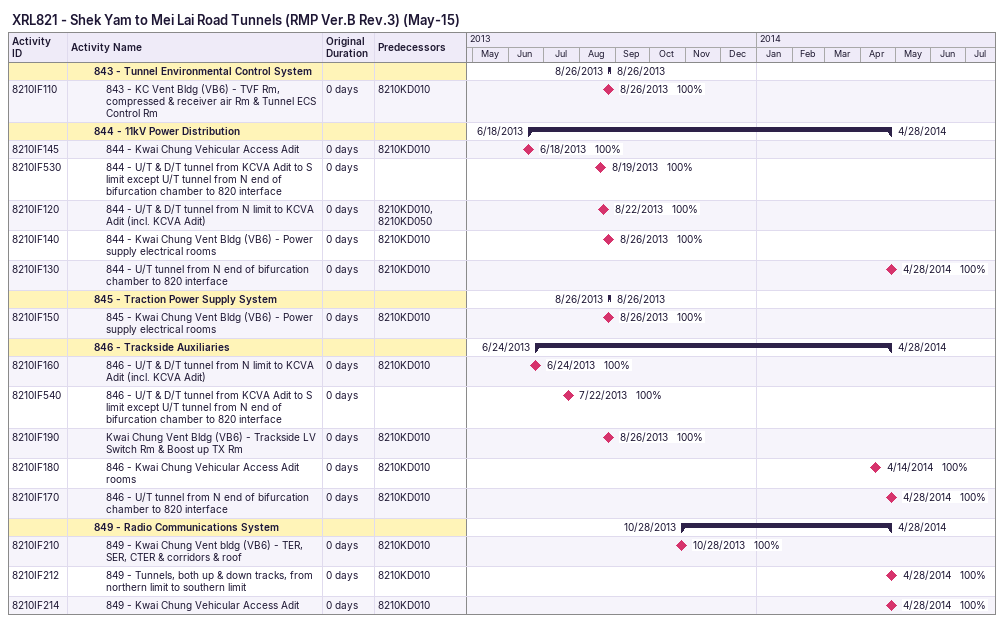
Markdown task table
XRL821 - Shek Yam to Mei Lai Road Tunnels (RMP Ver.B Rev.3) (May-15)

| ID | Level | Task | Original duration | Start | Finish | Predecessors | % complete |
|---|---|---|---|---|---|---|---|
|  | 3 | **843 - Tunnel Environmental Control System** |  | 2013-08-26 | 2013-08-26 |  |  |
| 8210IF110 | 4 | 843 - KC Vent Bldg (VB6) - TVF Rm, compressed & receiver air Rm & Tunnel ECS Control Rm | 0d | 2013-08-26 | 2013-08-26 | 8210KD010 | 100 |
|  | 3 | **844 - 11kV Power Distribution** |  | 2013-06-18 | 2014-04-28 |  |  |
| 8210IF145 | 4 | 844 - Kwai Chung Vehicular Access Adit | 0d | 2013-06-18 | 2013-06-18 | 8210KD010 | 100 |
| 8210IF530 | 4 | 844 - U/T & D/T tunnel from KCVA Adit to S limit except U/T tunnel from N end of bifurcation chamber to 820 interface | 0d | 2013-08-19 | 2013-08-19 |  | 100 |
| 8210IF120 | 4 | 844 - U/T & D/T tunnel from N limit to KCVA Adit (incl. KCVA Adit) | 0d | 2013-08-22 | 2013-08-22 | 8210KD010, 8210KD050 | 100 |
| 8210IF140 | 4 | 844 - Kwai Chung Vent Bldg (VB6) - Power supply electrical rooms | 0d | 2013-08-26 | 2013-08-26 | 8210KD010 | 100 |
| 8210IF130 | 4 | 844 - U/T tunnel from N end of bifurcation chamber to 820 interface | 0d | 2014-04-28 | 2014-04-28 | 8210KD010 | 100 |
|  | 3 | **845 - Traction Power Supply System** |  | 2013-08-26 | 2013-08-26 |  |  |
| 8210IF150 | 4 | 845 - Kwai Chung Vent Bldg (VB6) - Power supply electrical rooms | 0d | 2013-08-26 | 2013-08-26 | 8210KD010 | 100 |
|  | 3 | **846 - Trackside Auxiliaries** |  | 2013-06-24 | 2014-04-28 |  |  |
| 8210IF160 | 4 | 846 - U/T & D/T tunnel from N limit to KCVA Adit (incl. KCVA Adit) | 0d | 2013-06-24 | 2013-06-24 | 8210KD010 | 100 |
| 8210IF540 | 4 | 846 - U/T & D/T tunnel from KCVA Adit to S limit except U/T tunnel from N end of bifurcation chamber to 820 interface | 0d | 2013-07-22 | 2013-07-22 |  | 100 |
| 8210IF190 | 4 | Kwai Chung Vent Bldg (VB6) - Trackside LV Switch Rm & Boost up TX Rm | 0d | 2013-08-26 | 2013-08-26 | 8210KD010 | 100 |
| 8210IF180 | 4 | 846 - Kwai Chung Vehicular Access Adit rooms | 0d | 2014-04-14 | 2014-04-14 | 8210KD010 | 100 |
| 8210IF170 | 4 | 846 - U/T tunnel from N end of bifurcation chamber to 820 interface | 0d | 2014-04-28 | 2014-04-28 | 8210KD010 | 100 |
|  | 3 | **849 - Radio Communications System** |  | 2013-10-28 | 2014-04-28 |  |  |
| 8210IF210 | 4 | 849 - Kwai Chung Vent bldg (VB6) - TER, SER, CTER & corridors & roof | 0d | 2013-10-28 | 2013-10-28 | 8210KD010 | 100 |
| 8210IF212 | 4 | 849 - Tunnels, both up & down tracks, from northern limit to southern limit | 0d | 2014-04-28 | 2014-04-28 | 8210KD010 | 100 |
| 8210IF214 | 4 | 849 - Kwai Chung Vehicular Access Adit | 0d | 2014-04-28 | 2014-04-28 | 8210KD010 | 100 |
